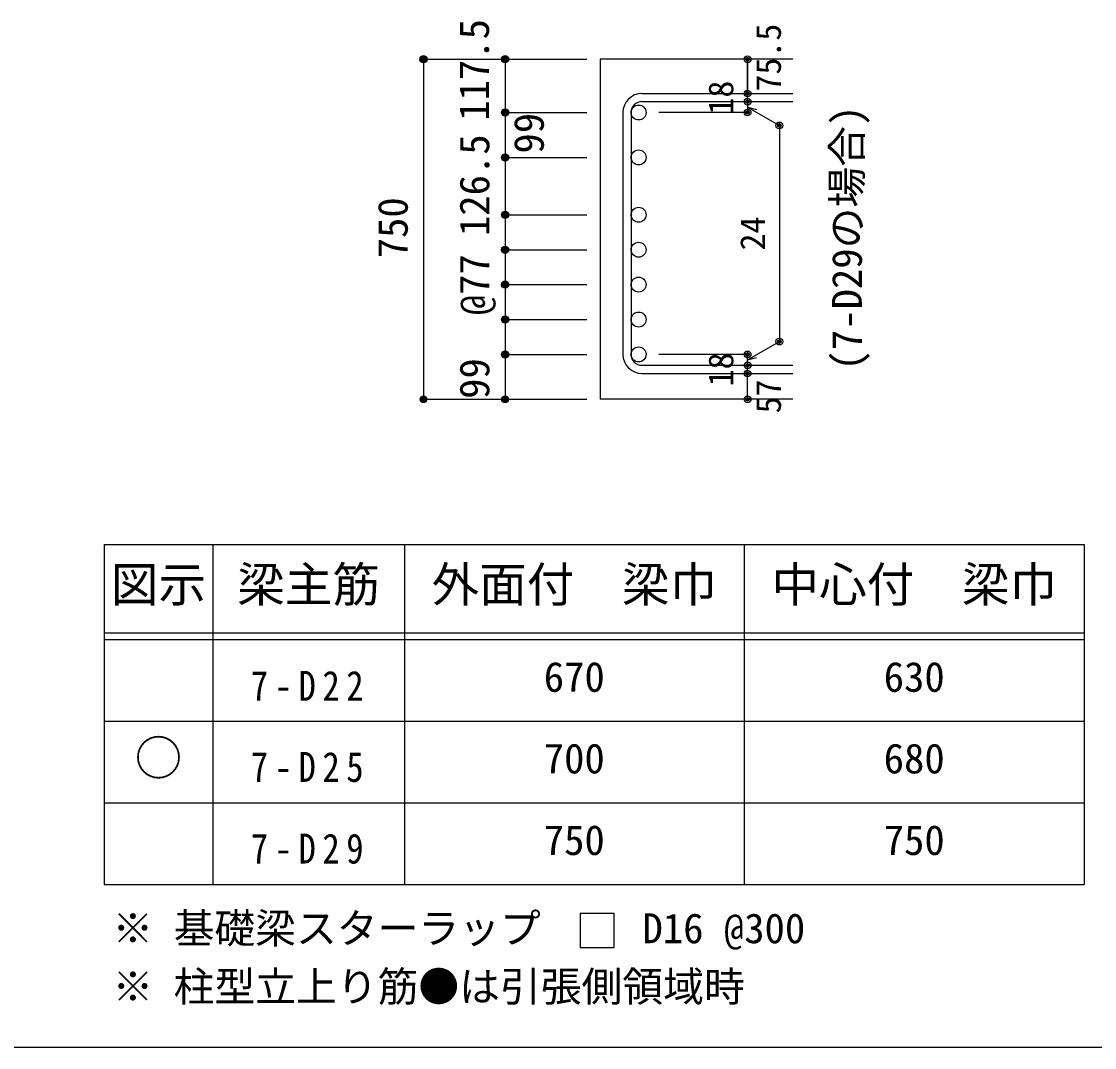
# Model space of a CAD drawing. Units: millimetres at full size, sheet at 1:30, with parts at other scales. Extents: x -5973 to 5954, y -4195 to 4201.
# Drawn here: x 1265 to 3633, y -4195 to -1932 of the extents above; entities that cross this region are included whole.
import ezdxf
from ezdxf.enums import TextEntityAlignment as Align

# ---------------------------------------------------------------- set-up
doc = ezdxf.new("R2010")
doc.units = ezdxf.units.MM
doc.header["$LTSCALE"] = 30
doc.header["$PDMODE"] = 32
doc.header["$PDSIZE"] = 15
for name, color, linetype in [('0-1_躯体線', 2, 'Continuous'), ('0-5_基礎梁筋', 7, 'Continuous'), ('0-6_スタラップ筋', 7, 'Continuous'), ('0-7_文字', 4, 'Continuous'), ('0-D_寸法', 4, 'Continuous'), ('6-7_文字', 7, 'Continuous'), ('6-E_枠', 7, 'Continuous'), ('F-0_枠', 6, 'Continuous')]:
    doc.layers.add(name, color=color, linetype=linetype)
doc.styles.add('ＭＳ ゴシック', font='')
doc.styles.get('ＭＳ ゴシック').set_extended_font_data('MS Gothic')

msp = doc.modelspace()

# ---------------------------------------------------------------- linework, layer by layer
at = {"layer": '0-1_躯体線'}
for p, q in [((2967.44, -2015.59), (2542.44, -2015.59)), ((2542.44, -2015.59), (2542.44, -2765.59)), ((2967.44, -2765.59), (2542.44, -2765.59))]:
    msp.add_line(p, q, dxfattribs=at)
at = {"layer": '0-5_基礎梁筋', "color": 3}
for centre in [(2626.94, -2133.01), (2626.94, -2232.09), (2626.94, -2358.59), (2626.94, -2435.59), (2626.94, -2512.59), (2626.94, -2589.59), (2626.94, -2666.59)]:
    msp.add_circle(centre, 16.5, dxfattribs=at)
at = {"layer": '0-6_スタラップ筋'}
for p, q in [((2634.44, -2091.01), (2967.44, -2091.01)), ((2634.44, -2109.01), (2967.44, -2109.01)), ((2592.44, -2133.01), (2592.44, -2666.59)), ((2610.44, -2133.01), (2610.44, -2666.59)), ((2634.44, -2690.59), (2967.44, -2690.59)), ((2634.44, -2708.59), (2967.44, -2708.59))]:
    msp.add_line(p, q, dxfattribs=at)
for centre, radius, start, end in [((2634.44, -2133.01), 42, 90, 180), ((2634.44, -2133.01), 24, 90, 180), ((2634.44, -2666.59), 42, 180, 270), ((2634.44, -2666.59), 24, 180, 270)]:
    msp.add_arc(centre, radius, start, end, dxfattribs=at)
at = {"layer": '0-D_寸法'}
for p, q in [((2152.44, -2015.59), (2332.44, -2015.59)), ((2152.44, -2015.59), (2332.44, -2015.59)), ((2152.44, -2015.59), (2152.44, -2765.59)), ((2332.44, -2015.59), (2512.44, -2015.59)), ((2332.44, -2015.59), (2512.44, -2015.59)), ((2867.44, -2091.01), (2867.44, -2015.59)), ((2867.44, -2015.59), (2867.44, -2091.01)), ((2867.44, -2109.01), (2867.44, -2091.01)), ((2867.44, -2109.01), (2867.44, -2133.01)), ((2867.44, -2121.01), (2937.5, -2161.46)), ((2867.44, -2121.01), (2886.76, -2126.19)), ((2332.44, -2133.01), (2512.44, -2133.01)), ((2332.44, -2133.01), (2512.44, -2133.01)), ((2867.44, -2133.01), (2671.35, -2133.01)), ((2937.5, -2161.46), (2937.5, -2638.14)), ((2332.44, -2227.09), (2332.44, -2356.59)), ((2332.44, -2232.09), (2512.44, -2232.09)), ((2332.44, -2232.09), (2512.44, -2232.09)), ((2332.44, -2356.59), (2332.44, -2666.59)), ((2332.44, -2358.59), (2512.44, -2358.59)), ((2332.44, -2358.59), (2512.44, -2358.59)), ((2332.44, -2435.59), (2512.44, -2435.59)), ((2332.44, -2435.59), (2512.44, -2435.59)), ((2332.44, -2512.59), (2512.44, -2512.59)), ((2332.44, -2512.59), (2512.44, -2512.59)), ((2332.44, -2589.59), (2512.44, -2589.59)), ((2332.44, -2589.59), (2512.44, -2589.59)), ((2867.44, -2678.59), (2937.5, -2638.14)), ((2332.44, -2666.59), (2512.44, -2666.59)), ((2332.44, -2666.59), (2332.44, -2765.59)), ((2867.44, -2666.59), (2671.35, -2666.59)), ((2867.44, -2690.59), (2867.44, -2666.59)), ((2867.44, -2678.59), (2886.76, -2673.41)), ((2867.44, -2708.59), (2867.44, -2690.59)), ((2867.44, -2765.59), (2867.44, -2708.59)), ((2152.44, -2765.59), (2332.44, -2765.59)), ((2332.44, -2765.59), (2512.44, -2765.59))]:
    msp.add_line(p, q, dxfattribs=at)
msp.add_lwpolyline([(2332.44, -2015.59), (2332.44, -2133.01), (2332.44, -2227.09)], dxfattribs=at)
for centre, radius in [((2152.44, -2015.59), 8), ((2152.44, -2015.59), 7.2), ((2152.44, -2015.59), 6.4), ((2152.44, -2015.59), 5.6), ((2152.44, -2015.59), 4.8), ((2152.44, -2015.59), 4), ((2332.44, -2015.59), 8), ((2332.44, -2015.59), 7.2), ((2332.44, -2015.59), 6.4), ((2332.44, -2015.59), 5.6), ((2332.44, -2015.59), 4.8), ((2332.44, -2015.59), 4), ((2867.44, -2015.59), 4), ((2867.44, -2015.59), 3.6), ((2152.44, -2015.59), 3.2), ((2152.44, -2015.59), 2.4), ((2152.44, -2015.59), 1.6), ((2152.44, -2015.59), 0.8), ((2332.44, -2015.59), 3.2), ((2332.44, -2015.59), 2.4), ((2332.44, -2015.59), 1.6), ((2332.44, -2015.59), 0.8), ((2867.44, -2015.59), 3.2), ((2867.44, -2015.59), 2.8), ((2867.44, -2015.59), 2.4), ((2867.44, -2015.59), 2), ((2867.44, -2015.59), 1.6), ((2867.44, -2015.59), 1.2), ((2867.44, -2015.59), 0.8), ((2867.44, -2015.59), 0.4), ((2867.44, -2091.01), 4), ((2867.44, -2109.01), 4), ((2867.44, -2091.01), 3.6), ((2867.44, -2109.01), 3.6), ((2867.44, -2091.01), 3.2), ((2867.44, -2109.01), 3.2), ((2867.44, -2091.01), 2.8), ((2867.44, -2109.01), 2.8), ((2867.44, -2091.01), 2.4), ((2867.44, -2109.01), 2.4), ((2867.44, -2091.01), 2), ((2867.44, -2109.01), 2), ((2867.44, -2091.01), 1.6), ((2867.44, -2091.01), 1.2), ((2867.44, -2091.01), 0.8), ((2867.44, -2091.01), 0.4), ((2332.44, -2133.01), 8), ((2332.44, -2133.01), 7.2), ((2332.44, -2133.01), 6.4), ((2332.44, -2133.01), 5.6), ((2332.44, -2133.01), 4.8), ((2332.44, -2133.01), 4), ((2332.44, -2133.01), 3.2), ((2332.44, -2133.01), 2.4), ((2867.44, -2133.01), 4), ((2867.44, -2133.01), 3.6), ((2867.44, -2133.01), 3.2), ((2867.44, -2133.01), 2.8), ((2867.44, -2133.01), 2.4), ((2867.44, -2109.01), 1.6), ((2867.44, -2109.01), 1.2), ((2867.44, -2109.01), 0.8), ((2867.44, -2109.01), 0.4), ((2332.44, -2133.01), 1.6), ((2332.44, -2133.01), 0.8), ((2867.44, -2133.01), 2), ((2867.44, -2133.01), 1.6), ((2867.44, -2133.01), 1.2), ((2867.44, -2133.01), 0.8), ((2867.44, -2133.01), 0.4), ((2937.5, -2161.46), 4), ((2937.5, -2161.46), 3.6), ((2937.5, -2161.46), 3.2), ((2937.5, -2161.46), 2.8), ((2937.5, -2161.46), 2.4), ((2937.5, -2161.46), 2), ((2937.5, -2161.46), 1.6), ((2937.5, -2161.46), 1.2), ((2937.5, -2161.46), 0.8), ((2937.5, -2161.46), 0.4), ((2332.44, -2232.09), 8), ((2332.44, -2232.09), 7.2), ((2332.44, -2232.09), 6.4), ((2332.44, -2232.09), 5.6), ((2332.44, -2232.09), 4.8), ((2332.44, -2232.09), 4), ((2332.44, -2232.09), 3.2), ((2332.44, -2232.09), 2.4), ((2332.44, -2232.09), 1.6), ((2332.44, -2232.09), 0.8), ((2332.44, -2358.59), 8), ((2332.44, -2358.59), 7.2), ((2332.44, -2358.59), 6.4), ((2332.44, -2358.59), 5.6), ((2332.44, -2358.59), 4.8), ((2332.44, -2358.59), 4), ((2332.44, -2358.59), 3.2), ((2332.44, -2358.59), 2.4), ((2332.44, -2358.59), 1.6), ((2332.44, -2358.59), 0.8), ((2332.44, -2435.59), 8), ((2332.44, -2435.59), 7.2), ((2332.44, -2435.59), 6.4), ((2332.44, -2435.59), 5.6), ((2332.44, -2435.59), 4.8), ((2332.44, -2435.59), 4), ((2332.44, -2435.59), 3.2), ((2332.44, -2435.59), 2.4), ((2332.44, -2435.59), 1.6), ((2332.44, -2435.59), 0.8), ((2332.44, -2512.59), 8), ((2332.44, -2512.59), 7.2), ((2332.44, -2512.59), 6.4), ((2332.44, -2512.59), 5.6), ((2332.44, -2512.59), 4.8), ((2332.44, -2512.59), 4), ((2332.44, -2512.59), 3.2), ((2332.44, -2512.59), 2.4), ((2332.44, -2512.59), 1.6), ((2332.44, -2512.59), 0.8), ((2332.44, -2589.59), 8), ((2332.44, -2589.59), 7.2), ((2332.44, -2589.59), 6.4), ((2332.44, -2589.59), 5.6), ((2332.44, -2589.59), 4.8), ((2332.44, -2589.59), 4), ((2332.44, -2589.59), 3.2), ((2332.44, -2589.59), 2.4), ((2332.44, -2589.59), 1.6), ((2332.44, -2589.59), 0.8), ((2937.5, -2638.14), 4), ((2937.5, -2638.14), 3.6), ((2937.5, -2638.14), 3.2), ((2937.5, -2638.14), 2.8), ((2937.5, -2638.14), 2.4), ((2937.5, -2638.14), 2), ((2937.5, -2638.14), 1.6), ((2937.5, -2638.14), 1.2), ((2937.5, -2638.14), 0.8), ((2937.5, -2638.14), 0.4), ((2332.44, -2666.59), 8), ((2332.44, -2666.59), 7.2), ((2332.44, -2666.59), 6.4), ((2332.44, -2666.59), 5.6), ((2332.44, -2666.59), 4.8), ((2332.44, -2666.59), 4), ((2332.44, -2666.59), 3.2), ((2332.44, -2666.59), 2.4), ((2332.44, -2666.59), 1.6), ((2332.44, -2666.59), 0.8), ((2867.44, -2666.59), 4), ((2867.44, -2666.59), 3.6), ((2867.44, -2666.59), 3.2), ((2867.44, -2666.59), 2.8), ((2867.44, -2666.59), 2.4), ((2867.44, -2666.59), 2), ((2867.44, -2666.59), 1.6), ((2867.44, -2666.59), 1.2), ((2867.44, -2666.59), 0.8), ((2867.44, -2666.59), 0.4), ((2867.44, -2690.59), 4), ((2867.44, -2690.59), 3.6), ((2867.44, -2690.59), 3.2), ((2867.44, -2690.59), 2.8), ((2867.44, -2690.59), 2.4), ((2867.44, -2690.59), 2), ((2867.44, -2690.59), 1.6), ((2867.44, -2690.59), 1.2), ((2867.44, -2690.59), 0.8), ((2867.44, -2690.59), 0.4), ((2867.44, -2708.59), 4), ((2867.44, -2708.59), 3.6), ((2867.44, -2708.59), 3.2), ((2867.44, -2708.59), 2.8), ((2867.44, -2708.59), 2.4), ((2867.44, -2708.59), 2), ((2867.44, -2708.59), 1.6), ((2867.44, -2708.59), 1.2), ((2867.44, -2708.59), 0.8), ((2867.44, -2708.59), 0.4), ((2152.44, -2765.59), 7.2), ((2152.44, -2765.59), 6.4), ((2152.44, -2765.59), 5.6), ((2152.44, -2765.59), 4.8), ((2152.44, -2765.59), 4), ((2152.44, -2765.59), 3.2), ((2152.44, -2765.59), 2.4), ((2152.44, -2765.59), 1.6), ((2152.44, -2765.59), 0.8), ((2332.44, -2765.59), 7.2), ((2332.44, -2765.59), 6.4), ((2332.44, -2765.59), 5.6), ((2332.44, -2765.59), 4.8), ((2332.44, -2765.59), 4), ((2332.44, -2765.59), 3.2), ((2332.44, -2765.59), 2.4), ((2332.44, -2765.59), 1.6), ((2332.44, -2765.59), 0.8), ((2867.44, -2765.59), 4), ((2867.44, -2765.59), 3.6), ((2867.44, -2765.59), 3.2), ((2867.44, -2765.59), 2.8), ((2867.44, -2765.59), 2.4), ((2867.44, -2765.59), 2), ((2867.44, -2765.59), 1.6), ((2867.44, -2765.59), 1.2), ((2867.44, -2765.59), 0.8), ((2867.44, -2765.59), 0.4)]:
    msp.add_circle(centre, radius, dxfattribs=at)
at = {"layer": '0-D_寸法', "color": 7}
for p in [(2152.44, -2015.59), (2152.44, -2015.59), (2332.44, -2015.59), (2867.44, -2015.59), (2867.44, -2091.01), (2867.44, -2109.01), (2332.44, -2133.01), (2867.44, -2133.01), (2937.5, -2161.46), (2332.44, -2232.09), (2332.44, -2358.59), (2332.44, -2435.59), (2332.44, -2512.59), (2332.44, -2589.59), (2937.5, -2638.14), (2332.44, -2666.59), (2332.44, -2666.59), (2867.44, -2666.59), (2867.44, -2690.59), (2867.44, -2708.59), (2152.44, -2765.59), (2152.44, -2765.59), (2332.44, -2765.59), (2867.44, -2765.59)]:
    msp.add_point(p, dxfattribs=at)
at = {"layer": '6-7_文字'}
msp.add_lwpolyline([(2497.79, -3974.68), (2572.79, -3974.68), (2572.79, -3899.68), (2497.79, -3899.68)], close=True, dxfattribs=at)
at = {"layer": '6-E_枠', "color": 3}
for p, q in [((1447.71, -3085.43), (1447.71, -3835.43)), ((1447.71, -3085.43), (3610.24, -3085.43)), ((3610.24, -3085.43), (3610.24, -3835.43)), ((1447.71, -3835.43), (3610.24, -3835.43))]:
    msp.add_line(p, q, dxfattribs=at)
at = {"layer": '6-E_枠'}
for p, q in [((1687.71, -3085.43), (1687.71, -3835.43)), ((2110.24, -3085.43), (2110.24, -3835.43)), ((2860.24, -3085.43), (2860.24, -3835.43)), ((1447.71, -3280.43), (3610.24, -3280.43)), ((1447.71, -3295.43), (3610.24, -3295.43)), ((1447.71, -3475.43), (3610.24, -3475.43)), ((1447.71, -3655.43), (3610.24, -3655.43))]:
    msp.add_line(p, q, dxfattribs=at)
at = {"layer": 'F-0_枠'}
msp.add_line((5954.1, -4195.24), (-5972.88, -4195.24), dxfattribs=at)

# ---------------------------------------------------------------- texts
at = {"layer": '0-7_文字', "color": 7, "style": 'ＭＳ ゴシック'}
msp.add_text('(7-D29の場合)', height=65.98, rotation=90, dxfattribs=at).set_placement((3139.32, -2702.06), align=Align.BOTTOM_LEFT)
at = {"layer": '0-D_寸法', "style": 'ＭＳ ゴシック'}
for s, height, p in [('117.5', 65.98, (2316.75, -2151.23)), ('75.5', 54.99, (2957.44, -2086.78)), ('18', 54.99, (2852.44, -2137.51)), ('99', 65.98, (2437.61, -2223.51)), ('126.5', 65.98, (2317.44, -2405.59)), ('750', 65.98, (2137.44, -2454.59)), ('24', 54.99, (2922.5, -2437.3)), ('@77', 65.98, (2317.44, -2580.09)), ('18', 54.99, (2852.44, -2737.09)), ('99', 65.98, (2317.44, -2764.59)), ('57', 54.99, (2957.44, -2796.59))]:
    msp.add_text(s, height=height, rotation=90, dxfattribs=at).set_placement(p, align=Align.BOTTOM_LEFT)
at = {"layer": '6-7_文字', "color": 2, "style": 'ＭＳ ゴシック'}
for s, p in [('梁主筋', (1741.48, -3235.43)), ('外面付\u3000梁巾', (2170.24, -3235.43)), ('中心付\u3000梁巾', (2920.24, -3235.43)), ('図示', (1462.71, -3235.43)), ('○', (1515.21, -3617.93))]:
    msp.add_text(s, height=76.98, dxfattribs=at).set_placement(p, align=Align.BOTTOM_LEFT)
at = {"layer": '6-7_文字', "style": 'ＭＳ ゴシック'}
for s, p in [('670', (2417.74, -3430.43)), ('630', (3167.74, -3430.43)), ('700', (2417.74, -3610.43)), ('680', (3167.74, -3610.43)), ('750', (2417.74, -3790.43)), ('750', (3167.74, -3790.43)), ('※ 基礎梁スターラップ     D16 @300', (1466.27, -3985.01)), ('※ 柱型立上り筋●は引張側領域時', (1466.27, -4113.51))]:
    msp.add_text(s, height=65.98, dxfattribs=at).set_placement(p, align=Align.BOTTOM_LEFT)
at = {"layer": '6-7_文字', "char_height": 65.98, "attachment_point": 7, "style": 'ＭＳ ゴシック'}
for s, insert in [('\\T1.38;\\W0.85;7-D22', (1771.48, -3430.43)), ('\\T1.38;\\W0.85;7-D25', (1771.48, -3610.43)), ('\\T1.38;\\W0.85;7-D29', (1771.48, -3790.43))]:
    msp.add_mtext(s, dxfattribs=dict(at, insert=insert))

doc.saveas('drawing.dxf')
